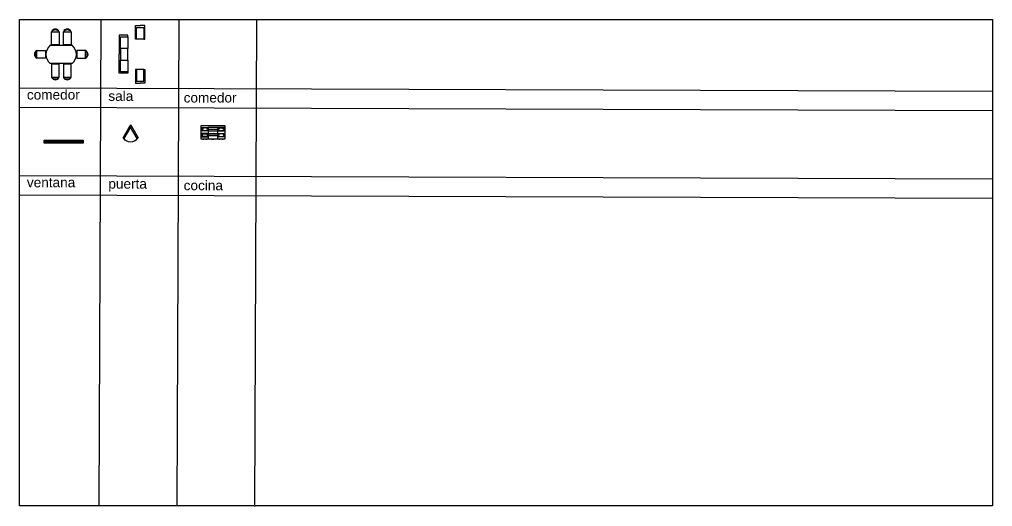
# Model space of a CAD drawing. Header units: millimetres. Extents: x 0 to 601, y -9 to 310.
# Drawn here: x 550.8 to 600.8, y 284.5 to 309.5 of the extents above; entities that cross this region are included whole.
import ezdxf

# ---------------------------------------------------------------- set-up
doc = ezdxf.new("R2010")
doc.units = ezdxf.units.MM
doc.layers.add('arquit-accesorio', color=43, linetype='Continuous')
doc.styles.add('Arial_3', font='Arial Unicode MS.ttf', dxfattribs={"height": 3})

# ---------------------------------------------------------------- blocks, each defined once
blk = doc.blocks.new('comedor')
for points in [[(1.642, -0.631), (2.043, -0.631), (2.043, -1.297), (1.642, -1.297)], [(2.251, -0.631), (2.653, -0.631), (2.653, -1.297), (2.251, -1.297)], [(0.893, -1.995), (0.893, -1.593), (1.336, -1.593), (1.336, -1.995)], [(3.387, -1.995), (3.387, -1.593), (2.945, -1.593), (2.945, -1.995)], [(1.642, -2.964), (2.043, -2.964), (2.043, -2.298), (1.642, -2.298)], [(2.251, -2.964), (2.653, -2.964), (2.653, -2.298), (2.251, -2.298)]]:
    blk.add_lwpolyline(points, close=True)
for points in [[(1.58, -1.327), (2.7, -1.327)], [(2.7, -2.267), (1.58, -2.267)]]:
    blk.add_lwpolyline(points)
for centre, radius, start, end in [((1.842, -0.716), 0.218, 23.04, 156.96), ((2.452, -0.716), 0.218, 23.04, 156.96), ((1.842, -0.796), 0.26, 39.3851, 140.6149), ((2.452, -0.796), 0.26, 39.3851, 140.6149), ((1.962, -1.797), 0.606, 129.0902, 230.9098), ((2.318, -1.797), 0.606, 309.0902, 50.9098), ((0.979, -1.794), 0.218, 113.04, 246.96), ((1.058, -1.794), 0.26, 129.3851, 230.6149), ((3.222, -1.794), 0.26, 309.3851, 50.6149), ((3.302, -1.794), 0.218, 293.04, 66.96), ((1.842, -2.799), 0.26, 219.3851, 320.6149), ((1.842, -2.879), 0.218, 203.04, 336.96), ((2.452, -2.799), 0.26, 219.3851, 320.6149), ((2.452, -2.879), 0.218, 203.04, 336.96)]:
    blk.add_arc(centre, radius, start, end)
blk = doc.blocks.new('eliminar')
for p, q in [((526.787, 297.316), (526.787, 298.021)), ((526.787, 298.021), (527.026, 298.021)), ((527.265, 298.021), (527.026, 298.021)), ((527.265, 297.316), (527.265, 298.021)), ((526.395, 297.532), (525.944, 297.532)), ((525.944, 297.532), (525.944, 296.549)), ((526.395, 297.44), (526.395, 297.532)), ((526.838, 297.316), (526.787, 297.316)), ((527.214, 297.316), (527.265, 297.316)), ((525.944, 295.565), (525.944, 296.549)), ((526.395, 295.565), (525.944, 295.565)), ((526.395, 295.658), (526.395, 295.565)), ((526.838, 295.767), (526.787, 295.767)), ((526.787, 295.767), (526.787, 295.061)), ((527.214, 295.767), (527.265, 295.767)), ((527.265, 295.767), (527.265, 295.061)), ((526.787, 295.061), (527.026, 295.061)), ((527.265, 295.061), (527.026, 295.061))]:
    blk.add_line(p, q)
for points in [[(526.838, 297.915), (527.214, 297.915), (527.214, 297.316), (526.838, 297.316)], [(526.019, 297.44), (526.395, 297.44), (526.395, 296.841), (526.019, 296.841)], [(526.019, 296.242), (526.395, 296.242), (526.395, 296.841), (526.019, 296.841)], [(526.019, 296.242), (526.395, 296.242), (526.395, 295.643), (526.019, 295.643)], [(526.838, 295.167), (527.214, 295.167), (527.214, 295.767), (526.838, 295.767)]]:
    blk.add_lwpolyline(points, close=True)
blk = doc.blocks.new('sala')
blk.add_blockref('eliminar', (-520.824, -298.332))

msp = doc.modelspace()

# ---------------------------------------------------------------- linework, layer by layer
for p, q in [((554.94248, 309.53233), (554.83635, 284.53233)), ((558.94245, 309.51534), (558.83631, 284.51534)), ((562.94241, 309.49836), (562.83628, 284.49836)), ((550.761, 306.02401), (600.761, 305.85051)), ((550.75753, 305.02402), (600.75753, 304.85051)), ((550.761, 301.51569), (600.761, 301.34219)), ((550.75753, 300.5157), (600.75753, 300.34219))]:
    msp.add_line(p, q)
msp.add_lwpolyline([(550.761, 309.53233), (600.761, 309.53233), (600.761, 284.53233), (550.761, 284.53233)], close=True)
at = {"layer": 'arquit-accesorio'}
for p, q in [((560.13688, 303.97194), (560.17223, 303.93659)), ((560.13688, 303.80194), (560.17223, 303.8373)), ((560.13688, 303.67111), (560.17223, 303.63576)), ((560.13688, 303.50111), (560.17223, 303.53647)), ((560.43688, 303.97194), (560.40152, 303.93659)), ((560.43688, 303.80194), (560.40152, 303.8373)), ((560.43688, 303.67111), (560.40152, 303.63576)), ((560.43688, 303.50111), (560.40152, 303.53647)), ((560.4549, 303.89894), (560.95155, 303.89894)), ((560.4549, 303.88865), (560.95155, 303.88865)), ((560.4549, 303.80615), (560.95155, 303.80615)), ((560.4549, 303.80215), (560.95155, 303.80215)), ((560.4549, 303.6709), (560.95155, 303.6709)), ((560.4549, 303.6669), (560.95155, 303.6669)), ((560.4549, 303.58441), (560.95155, 303.58441)), ((560.4549, 303.57411), (560.95155, 303.57411)), ((560.96957, 303.97194), (561.00493, 303.93659)), ((560.96957, 303.80194), (561.00493, 303.8373)), ((560.96957, 303.67111), (561.00493, 303.63576)), ((560.96957, 303.50111), (561.00493, 303.53647)), ((561.26957, 303.97194), (561.23421, 303.93659)), ((561.26957, 303.80194), (561.23421, 303.8373)), ((561.26957, 303.67111), (561.23421, 303.63576)), ((561.26957, 303.50111), (561.23421, 303.53647)), ((552.02275, 303.27744), (554.02275, 303.27744)), ((552.02275, 303.23744), (554.02275, 303.23744))]:
    msp.add_line(p, q, dxfattribs=at)
msp.add_lwpolyline([(556.81058, 303.40778), (556.46634, 304.00402), (556.50798, 304.04566), (556.85222, 303.44942), (556.81058, 303.40778, -0.53988495), (556.12538, 303.41346), (556.08374, 303.4551), (556.4247, 304.04566), (556.46634, 304.00402), (556.12538, 303.41346)], format="xyb", dxfattribs=at)
for points in [[(556.50798, 304.04566), (556.50798, 304.07566), (556.4247, 304.07566), (556.4247, 304.04566)], [(560.10322, 304.08653), (561.30322, 304.08653), (561.30322, 303.38653), (560.10322, 303.38653)], [(560.13688, 303.97194), (560.43688, 303.97194), (560.43688, 303.80194), (560.13688, 303.80194)], [(560.13688, 303.50111), (560.43688, 303.50111), (560.43688, 303.67111), (560.13688, 303.67111)], [(560.17223, 303.93659), (560.14888, 303.88691), (560.17223, 303.8373), (560.28662, 303.81516), (560.40152, 303.8373), (560.42487, 303.88691), (560.40152, 303.93659), (560.28662, 303.95872)], [(560.17223, 303.53647), (560.14888, 303.58614), (560.17223, 303.63576), (560.28662, 303.6579), (560.40152, 303.63576), (560.42487, 303.58614), (560.40152, 303.53647), (560.28662, 303.51433)], [(560.4549, 303.40409), (560.95155, 303.40409), (560.95155, 303.9823), (560.4549, 303.9823)], [(561.26957, 303.97194), (560.96957, 303.97194), (560.96957, 303.80194), (561.26957, 303.80194)], [(561.26957, 303.50111), (560.96957, 303.50111), (560.96957, 303.67111), (561.26957, 303.67111)], [(561.23421, 303.93659), (561.25756, 303.88691), (561.23421, 303.8373), (561.11983, 303.81516), (561.00493, 303.8373), (560.98158, 303.88691), (561.00493, 303.93659), (561.11983, 303.95872)], [(561.23421, 303.53647), (561.25756, 303.58614), (561.23421, 303.63576), (561.11983, 303.6579), (561.00493, 303.63576), (560.98158, 303.58614), (561.00493, 303.53647), (561.11983, 303.51433)], [(552.02275, 303.33244), (554.02275, 303.33244), (554.02275, 303.18244), (552.02275, 303.18244)], [(560.23862, 303.38653), (560.17282, 303.38653), (560.17282, 303.37597), (560.23862, 303.37597)], [(560.33513, 303.38653), (560.40093, 303.38653), (560.40093, 303.37597), (560.33513, 303.37597)], [(560.62005, 303.38653), (560.75302, 303.38653), (560.75302, 303.37514), (560.62005, 303.37514)], [(561.07131, 303.38653), (561.00551, 303.38653), (561.00551, 303.37597), (561.07131, 303.37597)], [(561.16783, 303.38653), (561.23363, 303.38653), (561.23363, 303.37597), (561.16783, 303.37597)]]:
    msp.add_lwpolyline(points, close=True, dxfattribs=at)

# ---------------------------------------------------------------- block references
for name in ['comedor', 'sala']:
    msp.add_blockref(name, (550.761, 309.53233), dxfattribs=at)

# ---------------------------------------------------------------- texts
at = {"char_height": 0.5, "attachment_point": 1, "style": 'Arial_3'}
for s, width, heights, insert in [('comedor', 2.334899, [-0.50682], (551.13925, 305.9158)), ('sala', 2.334899, [-0.50682], (555.32602, 305.84676)), ('comedor', 2.334899, [-0.50682], (559.19497, 305.76391)), ('ventana', 2.334899, [-0.50682], (551.13925, 301.40748)), ('{\\fArial Unicode MS|b0|i0|c134|p34;puerta}', 1.7097645, [-0.63643], (555.32602, 301.33844)), ('cocina', 2.334899, [-0.50682], (559.19497, 301.25559))]:
    msp.add_mtext_dynamic_manual_height_columns(s, width=width, gutter_width=2.5, heights=heights, dxfattribs=dict(at, insert=insert))

doc.saveas('drawing.dxf')
